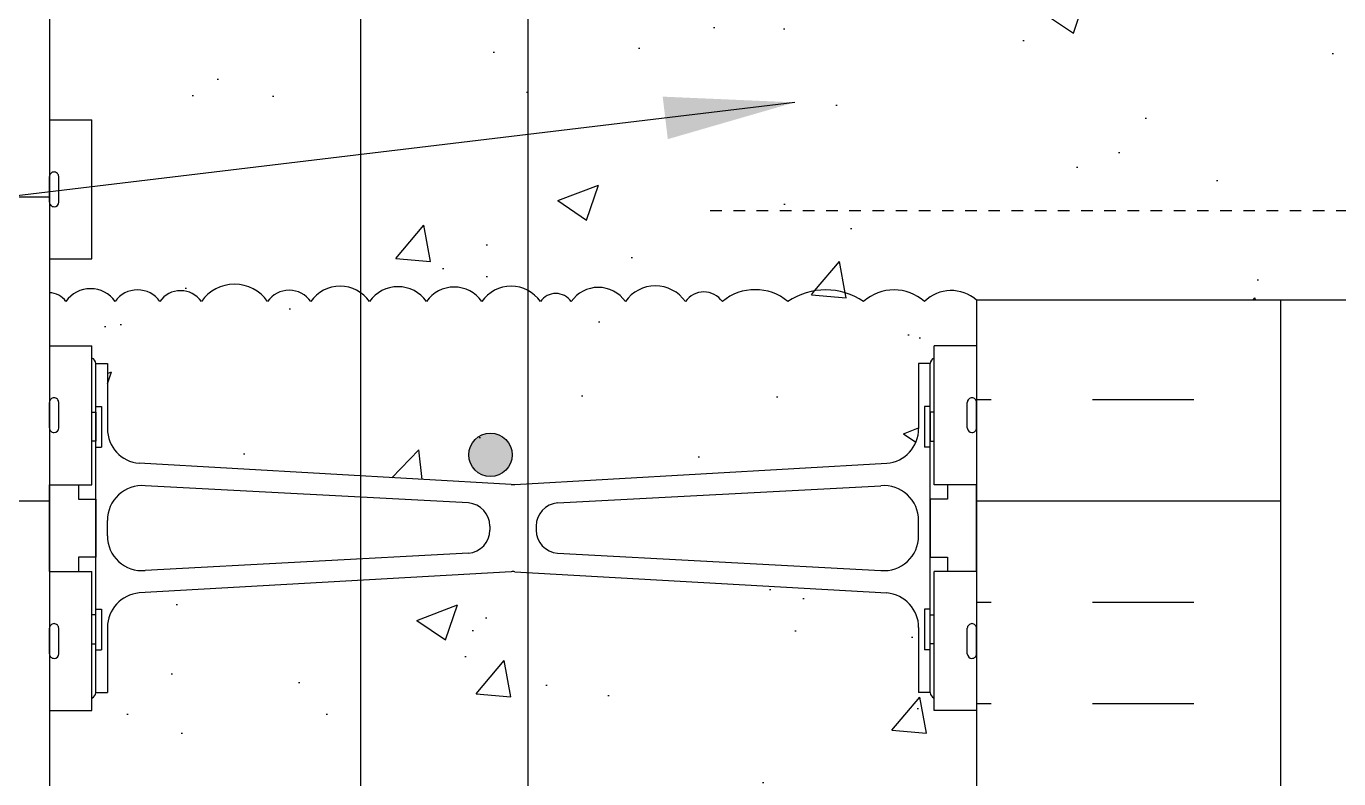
# Model space of a CAD drawing. Header units: inches. Extents: x 155.3 to 211.8, y 129 to 205.6.
# Drawn here: x 175.92 to 187.24, y 172.25 to 178.75 of the extents above; entities that cross this region are included whole.
import ezdxf

# ---------------------------------------------------------------- set-up
doc = ezdxf.new("R2010")
doc.units = ezdxf.units.IN
doc.header["$LTSCALE"] = 0.5
doc.header["$MEASUREMENT"] = 0
doc.linetypes.add('HIDDEN2', pattern=[0.1875, 0.125, -0.0625])
for name, color, linetype in [('HATCH', 12, 'Continuous'), ('line25', 2, 'Continuous'), ('LINE3', 3, 'Continuous'), ('LINE50', 5, 'Continuous'), ('LINE9', 9, 'Continuous'), ('TEXT', 4, 'Continuous')]:
    doc.layers.add(name, color=color, linetype=linetype)
doc.styles.add('DIM', font='romans.shx', dxfattribs={"width": 0.7})
doc.dimstyles.new('ext_12', dxfattribs={"dimscale": 12, "dimtxt": 0.075, "dimasz": 0.09375, "dimexe": 0.09375, "dimexo": 0.0625, "dimgap": 0.0625, "dimtad": 1, "dimdec": 1, "dimzin": 2, "dimdsep": 46, "dimlunit": 4, "dimtxsty": 'DIM', "dimcen": 0.09, "dimdle": 0.09375, "dimclrt": 4, "dimadec": 0, "dimazin": 0, "dimtfac": 1, "dimtdec": 1, "dimtmove": 2, "dimatfit": 3, "dimfxl": 1, "dimfrac": 2, "dimtolj": 1, "dimtzin": 0, "dimarcsym": 0})
pattern_1 = [(49.99999999999999, (0, 0), (3.586300913003767, -0.3137606749129755), [0.375, -4.125]), (355, (0, 0), (-0.693756668065, 3.760960668500059), [0.3, -3.3]), (100.45144446, (0.298858405, -0.02614672), (2.89254423363556, 3.447199954843147), [0.3187009599999999, -3.505710559999999]), (46.18420000000001, (0, 1), (5.336206653357862, -0.8275964039653827), [0.5625, -6.1875]), (96.63563549, (0.444683725, 0.931033465), (4.673309728371142, 4.870593003872752), [0.47805171, -5.258568799999999]), (351.1841639899999, (0, 1), (4.673309725273866, 4.870593001349951), [0.45, -4.950000005]), (21, (0.5, 0.75), (2.984535260592308, -2.013094453326694), [0.375, -4.125]), (326.0000000000001, (0.5, 0.75), (1.216576659607909, 3.625750225234265), [0.3, -3.3]), (71.45144474, (0.74871127, 0.58224213), (4.201111883649856, 1.612655764031769), [0.31870095, -3.50571056]), (37.50000000000001, (0, 0), (0.06079927658645334, 1.664469269156557), [0, -3.26, 0, -3.35, 0, -3.3125]), (7.499999999999999, (0, 0), (1.315347687210743, 1.972058559411801), [0, -1.91, 0, -3.185, 0, -1.2625]), (327.5, (-1.115, 0), (2.669112180862045, -0.1127743586718988), [0, -1.25, 0, -3.9, 0, -5.175]), (317.5, (-1.615, 0), (2.915930846711931, 0.5005249116615886), [0, -1.625, 0, -2.59, 0, -3.675])]

msp = doc.modelspace()

# ---------------------------------------------------------------- hatches: boundary and pattern name
at = {"layer": 'HATCH'}
h = msp.add_hatch(dxfattribs=at)
h.set_pattern_fill('AR-CONC', color=256, scale=0.5)
h.set_pattern_definition(pattern_1)
h.paths.add_polyline_path([(195.8893835159102, 178.8297843330797), (196.1974054532911, 179.1378062704605), (184.8042458815726, 179.1378062704605, 0.5085182020748771), (184.4906603751967, 179.1318307287577, 0.520567049999996), (184.1971760246176, 179.1318307287577, 0.5205670499999961), (183.8859045077369, 179.1318307287577, 0.5205670500000064), (183.6955169855333, 179.1318307287577, 0.5205670499999999), (183.1779739439393, 179.1318307287577, 0.520567049999999), (182.7855512681264, 179.1318307287577, 0.52056705), (182.159949793166, 179.1318307287577, 0.5205670500000007), (181.8791391613709, 179.1318307287577, 0.5205670499999998), (181.4014075313748, 179.1318307287577, 0.5205670499999997), (180.9293627402566, 179.1318307287577, 0.5205670499999999), (180.4231944382542, 179.1318307287577, 0.52056705), (179.9258078726929, 179.1318307287577, 0.5205670500000004), (179.4821997535811, 179.1318307287577, 0.5205670499999989), (178.8907217895049, 179.1318307287577, 0.5205670500000008), (178.3959282270941, 179.1318307287577, 0.52056705), (177.8328869350244, 179.1318307287577, 0.5205670499999977), (177.1086678092575, 179.1318307287577, 0.5205670500000069), (176.6309358253162, 179.1318307287577, 0.3823372292952518), (176.1167458815726, 179.2519838849071), (176.1167458815726, 177.9428062704543), (176.481698475814, 177.9428062704543), (176.481698475814, 176.7428062704542), (176.1167458815726, 176.7428062704543), (176.1167458815726, 176.4504840591539, -0.238802312612786), (176.2589134938366, 176.3744513286982, -0.5205670499999943), (176.6840555795922, 176.3744513286982, -0.5205670499999938), (177.069340594808, 176.3744513286982, -0.520567050000009), (177.4280538757189, 176.3744513286982, -0.5205670499999943), (177.9993385534529, 176.3744513286982, -0.5205670500000086), (178.3713378784889, 176.3744513286982, -0.5205670499999938), (178.878325917769, 176.3744513286982, -0.5205670499999984), (179.3698961004785, 176.3744513286982, -0.5205670500000042), (179.8481809469534, 176.3744513286982, -0.5205670499999976), (180.3530371737881, 176.3744513286982, -0.520567050000001), (180.6187509773853, 176.3744513286982, -0.5205670499999998), (181.0860936054056, 176.3744513286982, -0.5205670500000007), (181.6042351684749, 176.3744513286982, -0.5205670500000031), (181.9230917327915, 176.3744513286982, -0.3609606491777631), (182.4891783700847, 176.3744513286982, -0.3065819783952027), (183.1415327993355, 176.3744513286982, -0.3803866374383131), (183.6673139174143, 176.3744513286982, -0.3912811531069905), (184.1148212654763, 176.3878062704605), (195.8893835159102, 176.3878062704605)])
edge = h.paths.add_edge_path()
edge.add_spline(control_points=[(203.4494705383785, 177.1608681635897), (202.3977158433754, 177.7243744805589), (200.2443351607373, 178.8781070222544), (198.0248349277164, 177.8393045776811), (196.8893835159102, 177.3078742652485)], knot_values=[0, 0, 0, 0, 3.379125181224174, 6.918479113081038, 6.918479113081038, 6.918479113081038, 6.918479113081038], degree=3, periodic=0)
edge.add_line((196.8893835159102, 177.3078742652485), (196.8893835159102, 176.3878062704605))
edge.add_line((196.8893835159102, 176.3878062704605), (199.698595245315, 176.3878062704605))
edge.add_arc((199.7975667990289, 176.6378062704605), 0.2688779805869715, 111.5979298619963, 248.4020701380228, ccw=False)
edge.add_line((199.6985952453149, 176.8878062704604), (200.1320620720621, 177.0100946382044))
edge.add_arc((200.0349931530159, 177.2600946382044), 0.2681834727286974, 291.2199802111154, 428.7800197888654)
edge.add_line((200.1320620720622, 177.5100946382044), (199.8094452106738, 177.5100946382044))
edge.add_line((199.8094452106738, 177.5100946382044), (199.8094452106738, 177.6350946382044))
edge.add_line((199.8094452106738, 177.6350946382044), (200.1531804756312, 177.6350946382044))
edge.add_arc((200.0349931530159, 177.2600946382044), 0.3931834727287009, -69.7321704326622, 72.50691044596988, ccw=False)
edge.add_line((200.1711954431057, 176.8912556768659), (199.7396304348281, 176.7695038444737))
edge.add_arc((199.7975667990289, 176.6378062704605), 0.1438779805869616, 113.7456423117003, 240.3185331574021)
edge.add_line((199.7263216356998, 176.5128062704605), (200.1943987900703, 176.5128062704605))
edge.add_arc((200.2231756544604, 176.0509574629139), 0.4627444531880672, 46.71372288542051, 93.56537488609962, ccw=False)
edge.add_line((200.5404536237725, 176.3878062704605), (203.4494705383785, 176.3878062704605))
edge.add_line((203.4494705383785, 176.3878062704605), (203.4494705383785, 177.1608681635897))
edge = h.paths.add_edge_path()
edge.add_line((203.4494705383785, 179.1378062704605), (196.8893835159102, 179.1378062704605))
edge.add_line((196.8893835159102, 179.1378062704605), (196.8893835159102, 177.3078742652485))
edge.add_spline(control_points=[(196.8893835159102, 177.3078742652485), (198.0248349277164, 177.8393045776811), (200.2443351607373, 178.8781070222545), (202.3977158433754, 177.7243744805589), (203.4494705383785, 177.1608681635897)], knot_values=[0, 0, 0, 0, 3.539353931856864, 6.918479113081038, 6.918479113081038, 6.918479113081038, 6.918479113081038], degree=3, periodic=0)
edge.add_line((203.4494705383785, 177.1608681635897), (203.4494705383785, 179.1378062704605))
edge = h.paths.add_edge_path()
edge.add_line((184.1167458815726, 188.6403158554766), (181.3354958815726, 188.6403158554766))
edge.add_line((181.3354958815726, 188.6403158554766), (180.3354958815727, 187.6403158554766))
edge.add_line((180.3354958815727, 187.6403158554766), (180.3354958815727, 189.6403158554766))
edge.add_line((180.3354958815727, 189.6403158554766), (179.3354958815726, 188.6403158554766))
edge.add_line((179.3354958815726, 188.6403158554766), (176.1167458815726, 188.6403158554766))
edge.add_line((176.1167458815726, 188.6403158554766), (176.1167458815726, 185.8645368584619))
edge.add_arc((176.4627488784618, 186.2254827354901), 0.5000000000000001, 226.2108888296905, 246.4218215181321)
edge.add_line((176.2627488784325, 185.7672251660073), (176.352748878433, 185.7672251660142))
edge.add_line((176.352748878433, 185.7672251660142), (176.3527488784358, 185.7254991060901))
edge.add_arc((176.2127488784518, 185.5183759543071), 0.2499999999999889, 3.087507138843648e-09, 55.944202261869975, ccw=False)
edge.add_line((176.4627488784518, 185.5183759543206), (176.4627488784554, 185.4508759543105))
edge.add_arc((176.4002488784554, 185.4508759543072), 0.06250000000000001, -90, 3.100524281762773e-09, ccw=False)
edge.add_line((176.4002488784554, 185.3883759543072), (176.3527488784576, 185.3883759543072))
edge.add_line((176.3527488784576, 185.3883759543072), (176.3527488784621, 185.3183759543072))
edge.add_line((176.3527488784621, 185.3183759543072), (176.4577488784468, 185.3183759543072))
edge.add_arc((176.3353402272897, 184.9757720917869), 0.363814904164092, 34.97751374797082, 70.33874127357433, ccw=False)
edge.add_arc((177.2584591226078, 185.5870021431214), 0.7434990637614937, 212.7919165279169, 253.8107114572139)
edge.add_spline(control_points=[(177.0511629783205, 184.8729859203521), (178.4886129783204, 184.5525259203521)], knot_values=[0, 0, 1, 1], degree=1, periodic=0)
edge.add_arc((179.0449508263442, 187.4841307279695), 2.983926699701165, 259.2546164297309, 270.0994654644686)
edge.add_line((179.0501309200365, 184.5002085245904), (180.1167458815731, 184.4844560251617))
edge.add_line((180.1167458815731, 184.4844560251617), (181.1833608431097, 184.5002085245904))
edge.add_arc((181.1885409368019, 187.4841307279695), 2.983926699701165, 269.900534535532, 280.7453835702707)
edge.add_spline(control_points=[(181.7448787848257, 184.5525259203521), (183.1823287848256, 184.8729859203521)], knot_values=[0, 0, 1, 1], degree=1, periodic=0)
edge.add_arc((182.9750326405383, 185.5870021431214), 0.7434990637614944, 286.1892885427861, 327.2080834720892)
edge.add_arc((183.8981515358565, 184.9757720917869), 0.3638149041640918, 109.66125872642581, 145.0224862520167, ccw=False)
edge.add_line((183.7757428846993, 185.3183759543072), (183.880742884684, 185.3183759543072))
edge.add_line((183.880742884684, 185.3183759543072), (183.8807428846886, 185.3883759543072))
edge.add_line((183.8807428846886, 185.3883759543072), (183.8332428846907, 185.3883759543072))
edge.add_arc((183.8332428846907, 185.4508759543072), 0.06250000000000001, 179.9999999968994, 270, ccw=False)
edge.add_line((183.7707428846907, 185.4508759543105), (183.7707428846944, 185.5183759543206))
edge.add_arc((184.0207428846944, 185.5183759543071), 0.2499999999999889, 124.05579773813, 179.9999999969125, ccw=False)
edge.add_line((183.8807428847104, 185.7254991060901), (183.8807428847131, 185.7672251660142))
edge.add_line((183.8807428847131, 185.7672251660142), (183.9707428847137, 185.7672251660073))
edge.add_arc((183.7707428846844, 186.2254827354901), 0.5000000000000001, 293.5781784818679, 313.7891111701644)
edge.add_line((184.1167458815726, 185.864536858461), (184.1167458815726, 188.6403158554766))
h.paths.add_polyline_path([(184.1167458815726, 181.6722150501535, 0.08841615068610216), (183.9707428847137, 181.7695267426072), (183.8807428847131, 181.7695267426003), (183.8807428847104, 181.8112528025245, -0.2490694201798114), (183.7707428846944, 182.0183759542939), (183.7707428846907, 182.085875954304, -0.4142135623889385), (183.8332428846907, 182.1483759543074), (183.8807428846886, 182.1483759543074), (183.880742884684, 182.2183759543074), (183.7757428846987, 182.2183759543074, 0.087457491205826), (183.4385887848175, 182.1396059882597, -0.638776509306859), (183.3137809634037, 182.2631390692673, 2.087231407566617), (182.8798815334808, 182.0383218110191, -1), (182.7164529620767, 181.6297987369477, -0.2134499129909645), (182.3242272012995, 182.0189992039307, -0.0682259172231998), (182.1885293784349, 182.64686574596, 1.753170910241682), (181.7375917865202, 182.3502576107254, -0.9407930192580313), (181.5340792498422, 181.9669943908444, -0.1730747606230112), (181.1881709273054, 182.3336514303524), (181.0455330851255, 182.7204962860845, 1.612473537247337), (180.6139899206044, 182.3609080863805, -0.7348724129866605), (180.5908863170143, 181.8498692396766, -0.06847526280408044), (180.116745881573, 181.7878062704605, -0.06847526280408567), (179.6426054461317, 181.8498692396767, -0.7348724129863528), (179.6195018425418, 182.3609080863805, 1.61247353724722), (179.1879586780207, 182.7204962860845), (179.0453208358408, 182.3336514303524, -0.1730747606229906), (178.6994125133041, 181.9669943908444, -0.9407930192581029), (178.4958999766259, 182.3502576107254, 1.75317091024291), (178.0449623847112, 182.6468657459596, -0.06822591722321653), (177.9092645618465, 182.0189992039303, -0.2134499129907534), (177.5170388010696, 181.6297987369477, -1), (177.3536102296655, 182.0383218110192, 2.087231407566353), (176.9197107997425, 182.2631390692671, -0.6387765093042439), (176.7949029783292, 182.1396059882595, 0.08745749120598602), (176.4577488784474, 182.2183759543074), (176.3527488784621, 182.2183759543074), (176.3527488784576, 182.1483759543074), (176.4002488784554, 182.1483759543074, -0.4142135623889385), (176.4627488784554, 182.085875954304), (176.4627488784518, 182.0183759542939, -0.2490694201798233), (176.3527488784358, 181.8112528025245), (176.352748878433, 181.7695267426003), (176.2627488784325, 181.7695267426072, 0.0884161506867372), (176.1167458815726, 181.6722150501527), (176.1167458815726, 179.6378062704605), (176.1167458815726, 179.2519838849071, -0.3823372292952536), (176.6309358253162, 179.1318307287577, -0.5205670499999828), (177.1086678092575, 179.1318307287577, -0.5205670499999826), (177.8328869350244, 179.1318307287577, -0.5205670499999994), (178.3959282270941, 179.1318307287577, -0.5205670499999918), (178.8907217895049, 179.1318307287577, -0.5205670500000004), (179.4821997535811, 179.1318307287577, -0.520567049999974), (179.9258078726929, 179.1318307287577, -0.5205670499999997), (180.4231944382542, 179.1318307287577, -0.520567049999996), (180.9293627402566, 179.1318307287577, -0.52056705), (181.4014075313748, 179.1318307287577, -0.5205670499999823), (181.8791391613709, 179.1318307287577, -0.5205670499999582), (182.159949793166, 179.1318307287577, -0.52056705), (182.7855512681264, 179.1318307287577, -0.5205670499999984), (183.1779739439393, 179.1318307287577, -0.5205670500000019), (183.6955169855333, 179.1318307287577, -0.5205670499999494), (183.8859045077369, 179.1318307287577, -0.520567050000005), (184.1971760246176, 179.1318307287577, -0.5205670499999351), (184.4906603751967, 179.1318307287577, -0.5085182020748757), (184.8042458815726, 179.1378062704605), (184.8042458815726, 179.6378062704605), (184.1167458815726, 179.6378062704605)])
edge = h.paths.add_edge_path()
edge.add_line((183.9707428847136, 194.5079506443067), (183.8807428847131, 194.5079506442999))
edge.add_line((183.8807428847131, 194.5079506442999), (183.8807428847103, 194.549676704224))
edge.add_arc((184.0207428846943, 194.7567998560069), 0.2500000000000077, 180.0000000030875, 235.94420226187, ccw=False)
edge.add_line((183.7707428846943, 194.7567998559934), (183.7707428846907, 194.8242998560036))
edge.add_arc((183.8332428846907, 194.8242998560069), 0.06250000000000001, 90, 180.0000000030745, ccw=False)
edge.add_line((183.8332428846907, 194.8867998560069), (183.8807428846885, 194.8867998560069))
edge.add_line((183.8807428846885, 194.8867998560069), (183.880742884684, 194.9567998560069))
edge.add_line((183.880742884684, 194.9567998560069), (183.7757428846993, 194.9567998560069))
edge.add_arc((183.8981515358563, 195.2994037185272), 0.363814904164099, 214.9775137482601, 250.3387412735941, ccw=False)
edge.add_arc((182.9750326405383, 194.6881736671927), 0.7434990637614941, 32.79191652778385, 73.81071145720973)
edge.add_spline(control_points=[(183.1823287848256, 195.402189889962), (181.7448787848257, 195.722649889962)], knot_values=[0, 0, 1, 1], degree=1, periodic=0)
edge.add_arc((181.1885409368019, 192.7910450823446), 2.983926699701154, 79.25461642973036, 90.09946546446804)
edge.add_line((181.1833608431096, 195.7749672857236), (180.116745881573, 195.7907197851523))
edge.add_line((180.116745881573, 195.7907197851523), (179.0501309200364, 195.7749672857236))
edge.add_arc((179.0449508263441, 192.7910450823445), 2.983926699701158, 89.90053453553199, 100.7453835702707)
edge.add_spline(control_points=[(178.4886129783204, 195.722649889962), (177.0511629783205, 195.402189889962)], knot_values=[0, 0, 1, 1], degree=1, periodic=0)
edge.add_arc((177.2584591226078, 194.6881736671927), 0.7434990637614943, 106.1892885427882, 147.2080834720339)
edge.add_arc((176.3353402272896, 195.2994037185272), 0.3638149041640985, 289.6612587264258, 325.02248625213224, ccw=False)
edge.add_line((176.4577488784468, 194.9567998560069), (176.3527488784621, 194.9567998560069))
edge.add_line((176.3527488784621, 194.9567998560069), (176.3527488784575, 194.8867998560069))
edge.add_line((176.3527488784575, 194.8867998560069), (176.4002488784554, 194.8867998560069))
edge.add_arc((176.4002488784554, 194.8242998560069), 0.06250000000000001, -3.074489995924523e-09, 90, ccw=False)
edge.add_line((176.4627488784554, 194.8242998560036), (176.4627488784517, 194.7567998559934))
edge.add_arc((176.2127488784517, 194.7567998560069), 0.2499999999999877, 304.05579773812997, 359.9999999969125, ccw=False)
edge.add_line((176.3527488784357, 194.549676704224), (176.352748878433, 194.5079506442999))
edge.add_line((176.352748878433, 194.5079506442999), (176.2627488784324, 194.5079506443067))
edge.add_arc((176.4627488784617, 194.0496930748239), 0.4999999999999918, 113.5781784818649, 133.7891111703003)
edge.add_line((176.1167458815726, 194.4106389518523), (176.1167458815726, 191.1403158554766))
edge.add_line((176.1167458815726, 191.1403158554766), (179.3354958815726, 191.1403158554766))
edge.add_line((179.3354958815726, 191.1403158554766), (180.3354958815727, 192.1403158554766))
edge.add_line((180.3354958815727, 192.1403158554766), (180.3354958815727, 190.1403158554766))
edge.add_line((180.3354958815727, 190.1403158554766), (181.3354958815726, 191.1403158554766))
edge.add_line((181.3354958815726, 191.1403158554766), (184.1167458815726, 191.1403158554766))
edge.add_line((184.1167458815726, 191.1403158554766), (184.1167458815726, 194.4106389518531))
edge.add_arc((183.7707428846843, 194.0496930748239), 0.4999999999999918, 46.21088882983793, 66.42182151813506)
h.paths.add_polyline_path([(184.1167458815726, 199.2307137154924, 0.2591730799460415), (183.6654144074822, 199.011166068118, 0.5205670500000423), (183.1656146398522, 199.011166068118, 0.5205670499999958), (182.7786728050694, 199.011166068118, 0.3367490559625069), (182.1167458815727, 199.1165827389301, 0.3367490559625341), (181.4548189580759, 199.011166068118, 0.5205670500000658), (181.067877123293, 199.011166068118, 0.5205670500000177), (180.568077355663, 199.011166068118, 0.5205670499999812), (179.7216421897236, 199.011166068118, 0.5205670499996911), (179.4394971344105, 199.0111660681179, 0.520567050000057), (178.5446941554248, 199.011166068118, 0.520567050000037), (177.8051468879846, 199.011166068118, 0.520567050000054), (177.1122008408786, 199.0111660681181, 0.5205670499997916), (176.8917180178537, 199.011166068118, 0.3215846627123057), (176.1167458815726, 199.0365827389301), (176.1167458815726, 198.6029607601614, 0.08841615068673572), (176.2627488784324, 198.5056490677069), (176.352748878433, 198.5056490677138), (176.3527488784357, 198.4639230077896, -0.2490694201798209), (176.4627488784517, 198.2567998560202), (176.4627488784554, 198.1892998560101, -0.4142135623889365), (176.4002488784554, 198.1267998560067), (176.3527488784575, 198.1267998560067), (176.3527488784621, 198.0567998560067), (176.4577488784474, 198.0567998560067, 0.08745749120568742), (176.7949029783281, 198.1355698220542, -0.6387765093026373), (176.9197107997427, 198.0120367410481, 2.08723140757365), (177.353610229665, 198.2368539992951, -1), (177.5170388010742, 198.6453770733646, -0.2134499129894145), (177.909264561847, 198.2561766063824, -0.06822591722306319), (178.0449623847112, 197.6283100643543, 1.75317091024242), (178.4958999766259, 197.9249181995887, -0.940793019260032), (178.6994125133065, 198.3081814194684, -0.1730747606220447), (179.0453208358408, 197.9415243799617), (179.1879586780206, 197.5546795242296, 1.61247353724619), (179.6195018425421, 197.9142677239335, -0.7348724129856984), (179.6426054461309, 198.4253065706372, -0.06847526280423234), (180.1167458815732, 198.4873695398536, -0.06847526280375309), (180.5908863170123, 198.425306570638, -0.734872412991399), (180.6139899206033, 197.9142677239332, 1.612473537244195), (181.0455330851254, 197.5546795242296), (181.1881709273053, 197.9415243799617, -0.1730747606227814), (181.5340792498415, 198.3081814194694, -0.9407930192596714), (181.7375917865203, 197.9249181995888, 1.75317091023341), (182.1885293784346, 197.6283100643512, -0.068225917223548), (182.3242272012995, 198.2561766063837, -0.213449912990786), (182.7164529620765, 198.6453770733663, -1), (182.8798815334833, 198.2368539992961, 2.087231407579098), (183.3137809634036, 198.0120367410469, -0.6387765092976663), (183.438588784815, 198.1355698220554, 0.08745749120649368), (183.7757428846987, 198.0567998560067), (183.880742884684, 198.0567998560067), (183.8807428846885, 198.1267998560067), (183.8332428846907, 198.1267998560067, -0.4142135623889448), (183.7707428846907, 198.1892998560101), (183.7707428846943, 198.2567998560202, -0.2490694201798209), (183.8807428847103, 198.4639230077896), (183.8807428847131, 198.5056490677138), (183.9707428847136, 198.5056490677069, 0.08841615068610337), (184.1167458815726, 198.6029607601605)])
h = msp.add_hatch(dxfattribs=at)
h.set_pattern_fill('INSUL', color=256, scale=7, style=0)
h.set_pattern_definition([(0, (185.115803137069, 172.0275208864701), (0, 2.625), []), (0, (185.115803137069, 172.9025208864701), (0, 2.625), [0.875, -0.875]), (0, (185.115803137069, 173.7775208864701), (0, 2.625), [0.875, -0.875])])
h.paths.add_polyline_path([(186.7417458815729, 176.3878062704605), (184.1167458815714, 176.3878062704605), (184.1167458815726, 162.3878062704604), (186.7417458815727, 162.3878062704604)])
h.paths.add_polyline_path([(173.4917458815726, 161.6378062704605), (173.9292458815726, 161.6378062704605), (173.9292458815726, 162.1378062704605), (175.4292458815726, 162.1378062704605), (175.4292458815726, 161.6378062704605), (176.1167458815726, 161.6378062704605), (176.1167458815726, 179.6378062704605), (175.4292458815726, 179.6378062704605), (175.4292458815726, 180.1378062704605), (173.9292458815726, 180.1378062704605), (173.9292458815726, 179.6378062704605), (173.4917458815726, 179.6378062704605)])
h = msp.add_hatch(dxfattribs=at)
h.set_pattern_fill('AR-CONC', color=256, scale=0.5)
h.set_pattern_definition(pattern_1)
h.paths.add_polyline_path([(183.6167458815726, 175.8378062704543), (183.7167458815727, 175.8378062704542, -0.3278133314278826), (183.7517932873295, 175.885518113066), (183.7517932873295, 175.9928062704543), (184.1167458815715, 175.9928062704543), (184.1167458815714, 176.3861183139805, 0.3935201753826911), (183.6673139174143, 176.3744513286982, 0.3803866374383161), (183.1415327993355, 176.3744513286982, 0.3065819783952019), (182.4891783700847, 176.3744513286982, 0.3609606491777639), (181.9230917327915, 176.3744513286982, 0.5205670500000006), (181.6042351684749, 176.3744513286982, 0.5205670499999991), (181.0860936054056, 176.3744513286982, 0.5205670499999999), (180.6187509773853, 176.3744513286982, 0.52056705), (180.3530371737881, 176.3744513286982, 0.5205670499999997), (179.8481809469534, 176.3744513286982, 0.5205670500000003), (179.3698961004785, 176.3744513286982, 0.5205670500000008), (178.878325917769, 176.3744513286982, 0.5205670500000003), (178.3713378784889, 176.3744513286982, 0.5205670499999988), (177.9993385534529, 176.3744513286982, 0.5205670499999979), (177.4280538757189, 176.3744513286982, 0.5205670500000079), (177.069340594808, 176.3744513286982, 0.520567049999999), (176.6840555795922, 176.3744513286982, 0.5205670499999933), (176.2589134938366, 176.3744513286982, 0.2388023126127898), (176.1167458815726, 176.4504840591539), (176.1167458815726, 175.9928062704543), (176.481698475814, 175.9928062704543), (176.481698475814, 175.8855181141028, -0.3278133506260854), (176.5167458848792, 175.8378062704542), (176.6167458848793, 175.8378062704543), (176.6167458848794, 175.2769366759049, 0.3900976935783745), (176.8918646408572, 174.9779702502048), (180.100158390506, 174.7941867516761, 0.02076119668637755), (180.1167458865327, 174.7934977021418, 0.02076118841613254), (180.1333333759461, 174.7941867516761), (183.341627125595, 174.9779702502048, 0.3900976935782631), (183.6167458815727, 175.2769366759049)])
h.paths.add_polyline_path([(183.6067495015357, 171.2290731539017), (183.7067495015358, 171.2290731539016), (183.7067495015358, 171.2590731539017, -0.3854228545652988), (183.7517932493963, 171.3088269031547), (183.7517932493963, 172.0928062704543), (184.1167458815718, 172.0928062704542), (184.1167458815717, 172.8428062704542), (183.7517932873295, 172.8428062704542), (183.7517932873295, 172.9500944278424, -0.3278133314278827), (183.7167458815727, 172.9978062704542), (183.6167458815726, 172.9978062704541), (183.6167458815727, 173.5586758650135, 0.3900976935449746), (183.3416271256295, 173.8576422907108), (180.1333333792526, 174.0414257892323, 0.02076119668621162), (180.116745883226, 174.0421148387665, 0.02076119668652452), (180.1001583871991, 174.0414257892323), (176.8918646408227, 173.8576422907108, 0.3900976935450837), (176.6167458848794, 173.5586758650135), (176.6167458848793, 172.9978062704541), (176.5167458848792, 172.9978062704542, -0.3278133506260856), (176.481698475814, 172.9500944268056), (176.481698475814, 172.8428062704542), (176.1167458815726, 172.8428062704542), (176.1167458815726, 172.0928062704542), (176.481698475814, 172.0928062704543), (176.481698475814, 171.3088269069336, -0.3854230734947424), (176.5267422616095, 171.2590731539017), (176.5267422616097, 171.2290731539016), (176.6267422616096, 171.2290731539017), (176.6267450143594, 169.6275754319294, -0.3803970778957556), (176.9197149136242, 169.3324734716395, 2.087231407567217), (177.353614343547, 169.5572907298876, -1), (177.5170429149507, 169.9658138039593, -0.2134499129914595), (177.9092686757286, 169.5766133369754, -0.06822591722313213), (178.044966498593, 168.9487467949467, 1.753170910240932), (178.4959040905079, 169.2453549301812, -0.9407930192583149), (178.6994166271854, 169.6286181500625, -0.1730747606231348), (179.0453249497226, 169.2619611105543), (179.1879627919024, 168.8751162548221, 1.612473537246458), (179.6195059564236, 169.2347044545262, -0.7348724129881599), (179.6426095600144, 169.7457433012303, -0.068475262803951), (180.1167499954549, 169.8078062704462, -0.06847526280407273), (180.5908904308961, 169.7457433012301, -0.7348724129866576), (180.613994034486, 169.2347044545262, 1.61247353724669), (181.0455371990072, 168.8751162548221), (181.188175041187, 169.2619611105543, -0.1730747606230372), (181.5340833637239, 169.6286181500624, -0.9407930192582432), (181.7375959004018, 169.2453549301813, 1.753170910239964), (182.1885334923166, 168.9487467949463, -0.06822591722316793), (182.3242313151809, 169.5766133369753, -0.2134499129912512), (182.7164570759583, 169.965813803959, -1), (182.8798856473623, 169.5572907298875, 2.087231407596881), (183.3137850772839, 169.3324734716466, -0.38039205978534), (183.6067495015372, 169.6275750917982)])
h.paths.add_polyline_path([(180.0404999954538, 168.0718230294558, 0.2256517540595467), (179.6654999954515, 168.4468230294623), (177.0017504893666, 168.4468230294623, 0.2256517540552863), (176.6267504893688, 168.0718230294641), (176.6267504893688, 167.2310171248178, 0.2256517540569486), (177.0017504893703, 166.8560171248183), (179.6654999954514, 166.8560171248183, 0.2256517540590413), (180.0404999954534, 167.2310171248236)])
h.paths.add_polyline_path([(180.0404999954534, 166.2903955353555, 0.2256517540590415), (179.6654999954514, 166.6653955353607), (177.0017504893703, 166.6653955353607, 0.2256517540569472), (176.6267504893688, 166.2903955353612), (176.6267504893688, 165.4495896307149, 0.2256517540553599), (177.0017504893668, 165.0745896307167), (179.6654999954514, 165.0745896307167, 0.2256517540596189), (180.0404999954538, 165.4495896307232)])
h.paths.add_polyline_path([(183.6067495015389, 166.2903955353612, 0.225651754056875), (183.2317495015376, 166.6653955353607), (180.567999995459, 166.6653955353607, 0.2256517540585352), (180.192999995454, 166.2903955353599), (180.1929999954535, 165.4495896307149, 0.2256517540542032), (180.5679999954481, 165.0745896307167), (183.2317495015411, 165.0745896307167, 0.2256517540552862), (183.6067495015389, 165.4495896307149)])
h.paths.add_polyline_path([(183.6067495015389, 168.0718230294641, 0.2256517540552863), (183.2317495015411, 168.4468230294623), (180.5679999954481, 168.4468230294623, 0.2256517540542023), (180.1929999954535, 168.0718230294641), (180.192999995454, 167.2310171248191, 0.2256517540585364), (180.567999995459, 166.8560171248184), (183.2317495015375, 166.8560171248183, 0.2256517540569472), (183.6067495015389, 167.2310171248178)])
h.paths.add_polyline_path([(184.1167458815725, 162.9578062704474), (183.48674950155, 162.9578062704478), (183.48674950155, 163.0701562704486), (183.6067495015383, 163.27015627043), (183.6067495015385, 164.7389659317377, 0.2681384484804163), (183.4455988396869, 164.8870894478538), (176.7879011512228, 164.8870894478538, 0.268155850466876), (176.6267462437926, 164.7389523756851), (176.6267462437925, 163.2701496334537), (176.7467422615954, 163.0701562704481), (176.7467422615954, 162.9578062704478), (176.1167458815726, 162.9578062704478), (176.1167458815726, 161.6378062704605), (176.1167458815726, 159.6033974907683, 0.0884161506867358), (176.2627488784325, 159.5060857983138), (176.352748878433, 159.5060857983207), (176.3527488784358, 159.4643597383966, -0.2490694201798082), (176.4627488784518, 159.2572365866271), (176.4627488784554, 159.189736586617, -0.4142135623889365), (176.4002488784554, 159.1272365866136), (176.3527488784576, 159.1272365866136), (176.3527488784621, 159.0572365866136), (176.4577488784474, 159.0572365866136, 0.08534784463991003), (176.787208400992, 159.1327551683516, -0.6696014941161001), (176.9197107997423, 159.012473471653, 2.087231407560306), (177.353610229666, 159.2372907299016, -1), (177.5170388010738, 159.6458138039717, -0.2134499129895333), (177.909264561847, 159.2566133369894, -0.06992325913713601), (178.0461315151802, 158.6128106372736, 1.702394472352622), (178.4958999766259, 158.9253549301957, -0.9407930192581144), (178.6994125133045, 159.3086181500764, -0.1730747606228206), (179.0453208358408, 158.9419611105686), (179.1879586780207, 158.5551162548365, 1.612473537246322), (179.6195018425421, 158.9147044545404, -0.7348724129909106), (179.6426054461344, 159.4257433012451, -0.06847526280360418), (180.1167458815725, 159.4878062704605, -0.06847526280413235), (180.5908863170141, 159.4257433012445, -0.7348724129869111), (180.6139899206044, 158.9147044545405, 1.612473537247296), (181.0455330851255, 158.5551162548365), (181.1881709273054, 158.9419611105686, -0.1730747606230588), (181.5340792498423, 159.3086181500767, -0.9407930192582575), (181.7375917865207, 158.9253549301959, 1.702394472357144), (182.1873602479661, 158.6128106372745, -0.069923259137127), (182.3242272012994, 159.2566133369902, -0.2134499129904589), (182.7164529620754, 159.6458138039728, -1), (182.8798815334809, 159.2372907299019, 2.087231407572275), (183.3137809634033, 159.0124734716547, -0.6696014941244888), (183.4462833621578, 159.1327551683501, 0.08534784463890605), (183.7757428846987, 159.0572365866136), (183.880742884684, 159.0572365866136), (183.8807428846886, 159.1272365866136), (183.8332428846907, 159.1272365866136, -0.4142135623889448), (183.7707428846907, 159.189736586617), (183.7707428846944, 159.2572365866271, -0.2490694201798233), (183.8807428847104, 159.4643597383966), (183.8807428847131, 159.5060857983207), (183.9707428847137, 159.5060857983138, 0.0884161506861019), (184.1167458815726, 159.6033974907675), (184.1167458815726, 161.6378062704605)])
at = {"layer": 'LINE3'}
h = msp.add_hatch(color=256, dxfattribs=at)
h.paths.add_polyline_path([(180.1062582090918, 175.0163940199363, -0.8313954898624936), (179.7375615374689, 175.0163940199363)])
h.paths.add_polyline_path([(180.1094098732804, 175.0506276449791, -0.04593457776007547), (180.1062582090917, 175.0163940199363), (179.7375615374689, 175.0163940199363, -0.04593457776007547), (179.7344098732804, 175.0506276449791, -1)])

# ---------------------------------------------------------------- linework, layer by layer
at = {"layer": 'HATCH'}
msp.add_lwpolyline([(184.1167458815714, 176.3861183139805, 0.3935201753826938), (183.6673139174143, 176.3744513286982, 0.3803866374383116), (183.1415327993355, 176.3744513286982, 0.3065819783952031), (182.4891783700847, 176.3744513286982, 0.3609606491777638), (181.9230917327915, 176.3744513286982, 0.52056705), (181.6042351684749, 176.3744513286982, 0.52056705), (181.0860936054056, 176.3744513286982, 0.52056705), (180.6187509773853, 176.3744513286982, 0.52056705), (180.3530371737881, 176.3744513286982, 0.52056705), (179.8481809469534, 176.3744513286982, 0.52056705), (179.3698961004785, 176.3744513286982, 0.52056705), (178.878325917769, 176.3744513286982, 0.52056705), (178.3713378784889, 176.3744513286982, 0.52056705), (177.9993385534529, 176.3744513286982, 0.52056705), (177.4280538757189, 176.3744513286982, 0.52056705), (177.069340594808, 176.3744513286982, 0.52056705), (176.6840555795922, 176.3744513286982, 0.52056705), (176.2589134938366, 176.3744513286982, 0.2388023126127843), (176.1167458815726, 176.4504840591539, 0.2388023126127843)], format="xyb", dxfattribs=at)
at = {"layer": 'line25'}
for p, q in [((176.1167458815726, 179.6378062704605), (176.1167458815726, 161.6378062704605)), ((176.1167458815721, 177.9428062704543), (176.481698475814, 177.9428062704543)), ((176.1167458815721, 177.9428062704543), (176.481698475814, 177.9428062704543)), ((176.481698475814, 176.7428062704543), (176.481698475814, 177.9428062704543)), ((176.1167458815721, 176.7428062704543), (176.481698475814, 176.7428062704542)), ((184.1167458815714, 176.3878062704605), (184.1167458815726, 161.6378062704605)), ((184.1167458815714, 176.3878062704605), (195.8893835159102, 176.3878062704605)), ((176.1167458815721, 175.9928062704543), (176.481698475814, 175.9928062704543)), ((176.481698475814, 174.7928062704543), (176.481698475814, 175.9928062704543)), ((184.1167458815714, 175.9928062704543), (183.7517932873295, 175.9928062704543)), ((183.7517932873295, 174.7928062704543), (183.7517932873295, 175.9928062704543)), ((176.1167458815721, 174.7928062704543), (176.481698475814, 174.7928062704542)), ((184.1167458815714, 174.7928062704543), (183.7517932873295, 174.7928062704542)), ((176.1167458815721, 174.0428062704542), (176.481698475814, 174.0428062704542)), ((176.481698475814, 172.8428062704542), (176.481698475814, 174.0428062704543)), ((183.7517932873295, 172.8428062704542), (183.7517932873295, 174.0428062704543)), ((184.1167458815714, 174.0428062704542), (183.7517932873295, 174.0428062704542)), ((176.1167458815721, 172.8428062704542), (176.481698475814, 172.8428062704542)), ((184.1167458815714, 172.8428062704542), (183.7517932873295, 172.8428062704542))]:
    msp.add_line(p, q, dxfattribs=at)
at = {"layer": 'LINE3'}
for p, q in [((180.2456576287009, 189.5504776026049), (180.2456576287009, 152.0579477868688)), ((178.7995838749239, 188.6403158554766), (178.7995838749239, 159.7624025115305))]:
    msp.add_line(p, q, dxfattribs=at)
msp.add_circle((179.9219098732804, 175.0506276449791), 0.1875, dxfattribs=at)
at = {"layer": 'LINE50'}
msp.add_line((186.7417458815727, 162.3878062704604), (186.7417458815729, 176.3878062704605), dxfattribs=at)
at = {"layer": 'LINE9'}
for p, q in [((176.1567495015357, 177.4928062704542), (176.1567495015366, 177.4928062704542)), ((176.1167458815726, 177.3978062704543), (176.1167495015362, 177.3978062704543)), ((176.1167495015357, 177.2328062704543), (176.1167495015357, 177.4528062704541)), ((176.1967495015356, 177.2328062704542), (176.1967495015365, 177.4528062704541)), ((176.1167458815726, 177.2878062704543), (176.1167495015362, 177.2878062704543)), ((176.1567495015357, 177.1928062704543), (176.1567495015357, 177.1928062704542)), ((176.5167458848794, 175.8378062704542), (176.6167458848793, 175.8378062704543)), ((176.5167458848794, 172.9978062704541), (176.5167458848794, 175.8378062704543)), ((176.5167458848794, 175.8178062704542), (176.5167458848794, 175.8178062704543)), ((176.6167458848793, 175.8378062704543), (176.6167458848793, 175.2769366759049)), ((183.6167458815726, 175.8378062704543), (183.6167458815726, 175.2769366759049)), ((183.7167458815725, 175.8378062704542), (183.6167458815726, 175.8378062704543)), ((183.7167458815725, 172.9978062704541), (183.7167458815725, 175.8378062704543)), ((183.7167458815725, 175.8178062704542), (183.7167458815725, 175.8178062704543)), ((176.1567495015357, 175.5428062704542), (176.1567495015366, 175.5428062704542)), ((184.0767422995428, 175.5428062704542), (184.0767422995419, 175.5428062704542)), ((176.1167458815726, 175.4478062704543), (176.1167495015362, 175.4478062704543)), ((176.1167495015357, 175.2828062704543), (176.1167495015357, 175.5028062704542)), ((176.1967495015356, 175.2828062704542), (176.1967495015365, 175.5028062704542)), ((176.5167458848794, 175.4678062704542), (176.5667458848794, 175.4678062704542)), ((176.5667458848794, 175.4678062704542), (176.5667458848794, 175.1178062704542)), ((183.7167458815725, 175.4678062704542), (183.6667458815727, 175.4678062704542)), ((183.6667458815727, 175.4678062704542), (183.6667458815727, 175.1178062704542)), ((184.0367422995429, 175.2828062704542), (184.036742299542, 175.5028062704542)), ((184.1167422995428, 175.2828062704543), (184.1167422995428, 175.5028062704542)), ((184.1167459195059, 175.4478062704543), (184.1167422995424, 175.4478062704543)), ((176.1167458815726, 175.3378062704543), (176.1167495015362, 175.3378062704543)), ((184.1167459195059, 175.3378062704543), (184.1167422995424, 175.3378062704543)), ((176.1567495015357, 175.2428062704543), (176.1567495015357, 175.2428062704542)), ((184.0767422995428, 175.2428062704543), (184.0767422995428, 175.2428062704542)), ((176.5167458848794, 175.1178062704542), (176.5667458848794, 175.1178062704542)), ((183.7167458815725, 175.1178062704542), (183.6667458815727, 175.1178062704542)), ((180.100158390506, 174.7941867516761), (176.8918646408571, 174.9779702502048)), ((180.1333333759461, 174.7941867516761), (183.3416271255949, 174.9779702502048)), ((176.1167458848793, 174.0428062704542), (176.1167458815721, 174.7928062704543)), ((176.3667458848793, 174.7928062704543), (176.3667458848793, 174.6678062703213)), ((179.7333333809061, 174.6347154724894), (176.9416271289194, 174.7838288065356)), ((180.5001583855459, 174.6347154724894), (183.2918646375326, 174.7838288065356)), ((183.8667458815727, 174.7928062704543), (183.8667458815727, 174.6678062703213)), ((184.1167458815714, 174.0428062704542), (184.1167458815728, 174.7928062704543)), ((176.6167458848793, 174.3507501600715), (176.6167458848793, 174.4848623808369)), ((179.9167458848793, 174.4354045220236), (179.9167458848793, 174.4002080188848)), ((180.3167458815727, 174.4354045220236), (180.3167458815727, 174.4002080188848)), ((183.6167458815726, 174.3507501600715), (183.6167458815726, 174.4848623808369)), ((179.7333333809061, 174.200897068419), (176.9416271289194, 174.0517837343729)), ((180.5001583855459, 174.200897068419), (183.2918646375326, 174.0517837343729)), ((176.3667458848793, 174.1678062693881), (176.3667458848793, 174.0428062704542)), ((183.8667458815727, 174.1678062693881), (183.8667458815727, 174.0428062704542)), ((180.1001583871993, 174.0414257892323), (176.8918646408215, 173.8576422907107)), ((180.1333333792527, 174.0414257892323), (183.3416271256305, 173.8576422907107)), ((176.5167458848794, 173.7178062704542), (176.5667458848794, 173.7178062704542)), ((176.5667458848794, 173.7178062704542), (176.5667458848794, 173.3678062704542)), ((183.6667458815727, 173.7178062704542), (183.6667458815727, 173.3678062704542)), ((183.7167458815725, 173.7178062704542), (183.6667458815727, 173.7178062704542)), ((176.1167495015357, 173.3328062704543), (176.1167495015357, 173.5528062704541)), ((176.1567495015357, 173.5928062704541), (176.1567495015366, 173.5928062704542)), ((176.1967495015356, 173.3328062704542), (176.1967495015365, 173.5528062704541)), ((176.6167458848793, 173.5586758650135), (176.6167458848793, 172.9978062704541)), ((183.6167458815726, 173.5586758650135), (183.6167458815726, 172.9978062704541)), ((184.0367422995429, 173.3328062704542), (184.036742299542, 173.5528062704541)), ((184.0767422995428, 173.5928062704541), (184.0767422995419, 173.5928062704542)), ((184.1167422995428, 173.3328062704543), (184.1167422995428, 173.5528062704541)), ((176.1167458815726, 173.4978062704543), (176.1167495015362, 173.4978062704543)), ((176.1167458815726, 173.3878062704543), (176.1167495015362, 173.3878062704543)), ((184.1167459195059, 173.4978062704543), (184.1167422995424, 173.4978062704543)), ((184.1167459195059, 173.3878062704543), (184.1167422995424, 173.3878062704543)), ((176.1567495015357, 173.2928062704542), (176.1567495015357, 173.2928062704542)), ((176.5167458848794, 173.3678062704542), (176.5667458848794, 173.3678062704542)), ((183.7167458815725, 173.3678062704542), (183.6667458815727, 173.3678062704542)), ((184.0767422995428, 173.2928062704542), (184.0767422995428, 173.2928062704542)), ((176.5167458848794, 172.9978062704542), (176.6167458848793, 172.9978062704541)), ((183.7167458815725, 172.9978062704542), (183.6167458815726, 172.9978062704541))]:
    msp.add_line(p, q, dxfattribs=at)
at = {"layer": 'LINE9', "linetype": 'HIDDEN2'}
msp.add_line((181.8187589944902, 177.1608681635897), (195.8893835159102, 177.1608681635897), dxfattribs=at)
at = {"layer": 'LINE9'}
for points in [[(176.481698475814, 175.4178062704542), (176.5167458848794, 175.4178062704542), (176.5167458848794, 175.1678062704542), (176.481698475814, 175.1678062704542)], [(183.7517932873295, 175.4178062704542), (183.7167458815725, 175.4178062704542), (183.7167458815725, 175.1678062704542), (183.7517932873295, 175.1678062704542)], [(176.3667458848793, 174.6678062703213), (176.3667458848793, 174.6678062704542), (176.5167458848794, 174.6678062704542), (176.5167458848794, 174.1678062704542), (176.3667458848793, 174.1678062704542)], [(183.8667458815727, 174.6678062703213), (183.8667458815727, 174.6678062704542), (183.7167458815725, 174.6678062704542), (183.7167458815725, 174.1678062704542), (183.8667458815727, 174.1678062704542)], [(176.481698475814, 173.4178062704542), (176.5167458848794, 173.4178062704542), (176.5167458848794, 173.6678062704542), (176.481698475814, 173.6678062704542)], [(183.7517932873295, 173.4178062704542), (183.7167458815725, 173.4178062704542), (183.7167458815725, 173.6678062704542), (183.7517932873295, 173.6678062704542)]]:
    msp.add_lwpolyline(points, dxfattribs=at)
for centre, radius, start, end in [((176.1567495015357, 177.4528062704541), 0.04, 89.99999999992184, 180), ((176.1567495015366, 177.4528062704542), 0.04, 359.999999999899, 90), ((176.1567495015357, 177.2328062704542), 0.04, 179.9999999999121, 270.0000000000521), ((176.1567495015357, 177.2328062704542), 0.04, 270, 0), ((176.4667458848792, 175.8378062704543), 0.05, 0, 72.59933793448728), ((183.7667458815727, 175.8378062704543), 0.05, 107.4006660384418, 180), ((176.1567495015357, 175.5028062704542), 0.04, 89.99999999992184, 180), ((176.1567495015366, 175.5028062704542), 0.04, 359.999999999899, 90), ((184.0767422995419, 175.5028062704542), 0.04, 90, 180.000000000101), ((184.0767422995428, 175.5028062704542), 0.04, 0, 90.00000000007815), ((176.1567495015357, 175.2828062704542), 0.04, 179.9999999999121, 270.0000000000521), ((176.1567495015357, 175.2828062704542), 0.04, 270, 0), ((176.9167458848794, 175.2769366759049), 0.3, 180, 265.2425676615082), ((183.3167458815727, 175.2769366759049), 0.3, 274.7574323384918, 0), ((184.0767422995428, 175.2828062704542), 0.04, 180, 270), ((184.0767422995428, 175.2828062704542), 0.04, 269.9999999999479, 8.79359758331033e-11), ((176.9167458848794, 174.4848623808369), 0.3, 85.24256765809304, 180), ((180.1167458865327, 174.9934977021418), 0.2, 265.242567658093, 270.0000000000032), ((180.1167458799193, 174.9934977021418), 0.2, 269.9999999999935, 274.757432341907), ((183.3167458815727, 174.4848623808369), 0.3, 0, 94.75743234190698), ((179.7167458848793, 174.4354045220236), 0.2, 0, 85.24256765809304), ((180.5167458815727, 174.4354045220236), 0.2, 94.75743234190698, 180), ((176.9167458848794, 174.3507501600715), 0.3, 180, 274.757432341907), ((179.7167458848793, 174.4002080188848), 0.2, 274.757432341907, 0), ((180.5167458815727, 174.4002080188848), 0.2, 180, 265.242567658093), ((183.3167458815727, 174.3507501600715), 0.3, 265.242567658093, 0), ((180.116745883226, 173.8421148387665), 0.2, 90, 94.75743234190698), ((180.116745883226, 173.8421148387665), 0.2, 85.24256765809304, 90), ((176.9167458848794, 173.5586758650135), 0.3, 94.75743234532216, 180), ((183.3167458815727, 173.5586758650135), 0.3, 0, 85.24256765467783), ((176.1567495015357, 173.5528062704541), 0.04, 89.99999999992184, 180), ((176.1567495015366, 173.5528062704542), 0.04, 359.999999999899, 90), ((184.0767422995419, 173.5528062704542), 0.04, 90, 180.000000000101), ((184.0767422995428, 173.5528062704541), 0.04, 0, 90.00000000007815), ((176.1567495015357, 173.3328062704542), 0.04, 179.9999999999121, 270.0000000000521), ((176.1567495015357, 173.3328062704542), 0.04, 270, 0), ((184.0767422995428, 173.3328062704542), 0.04, 180, 270), ((184.0767422995428, 173.3328062704542), 0.04, 269.9999999999479, 8.79359758331033e-11), ((176.4667458848792, 172.9978062704541), 0.05, 287.4006620655127, 0), ((183.7667458815727, 172.9978062704541), 0.05, 180, 252.5993339615583)]:
    msp.add_arc(centre, radius, start, end, dxfattribs=at)

# ---------------------------------------------------------------- leaders
at = {"layer": 'TEXT'}
msp.add_leader([(182.5473005179144, 178.0938419131379), (169.8334997833572, 176.5670276825265), (166.4080924876141, 176.5670276825265)], dimstyle='ext_12', override={"dimgap": 0.0625, "dimtad": 0}, dxfattribs=at)

doc.saveas('drawing.dxf')
